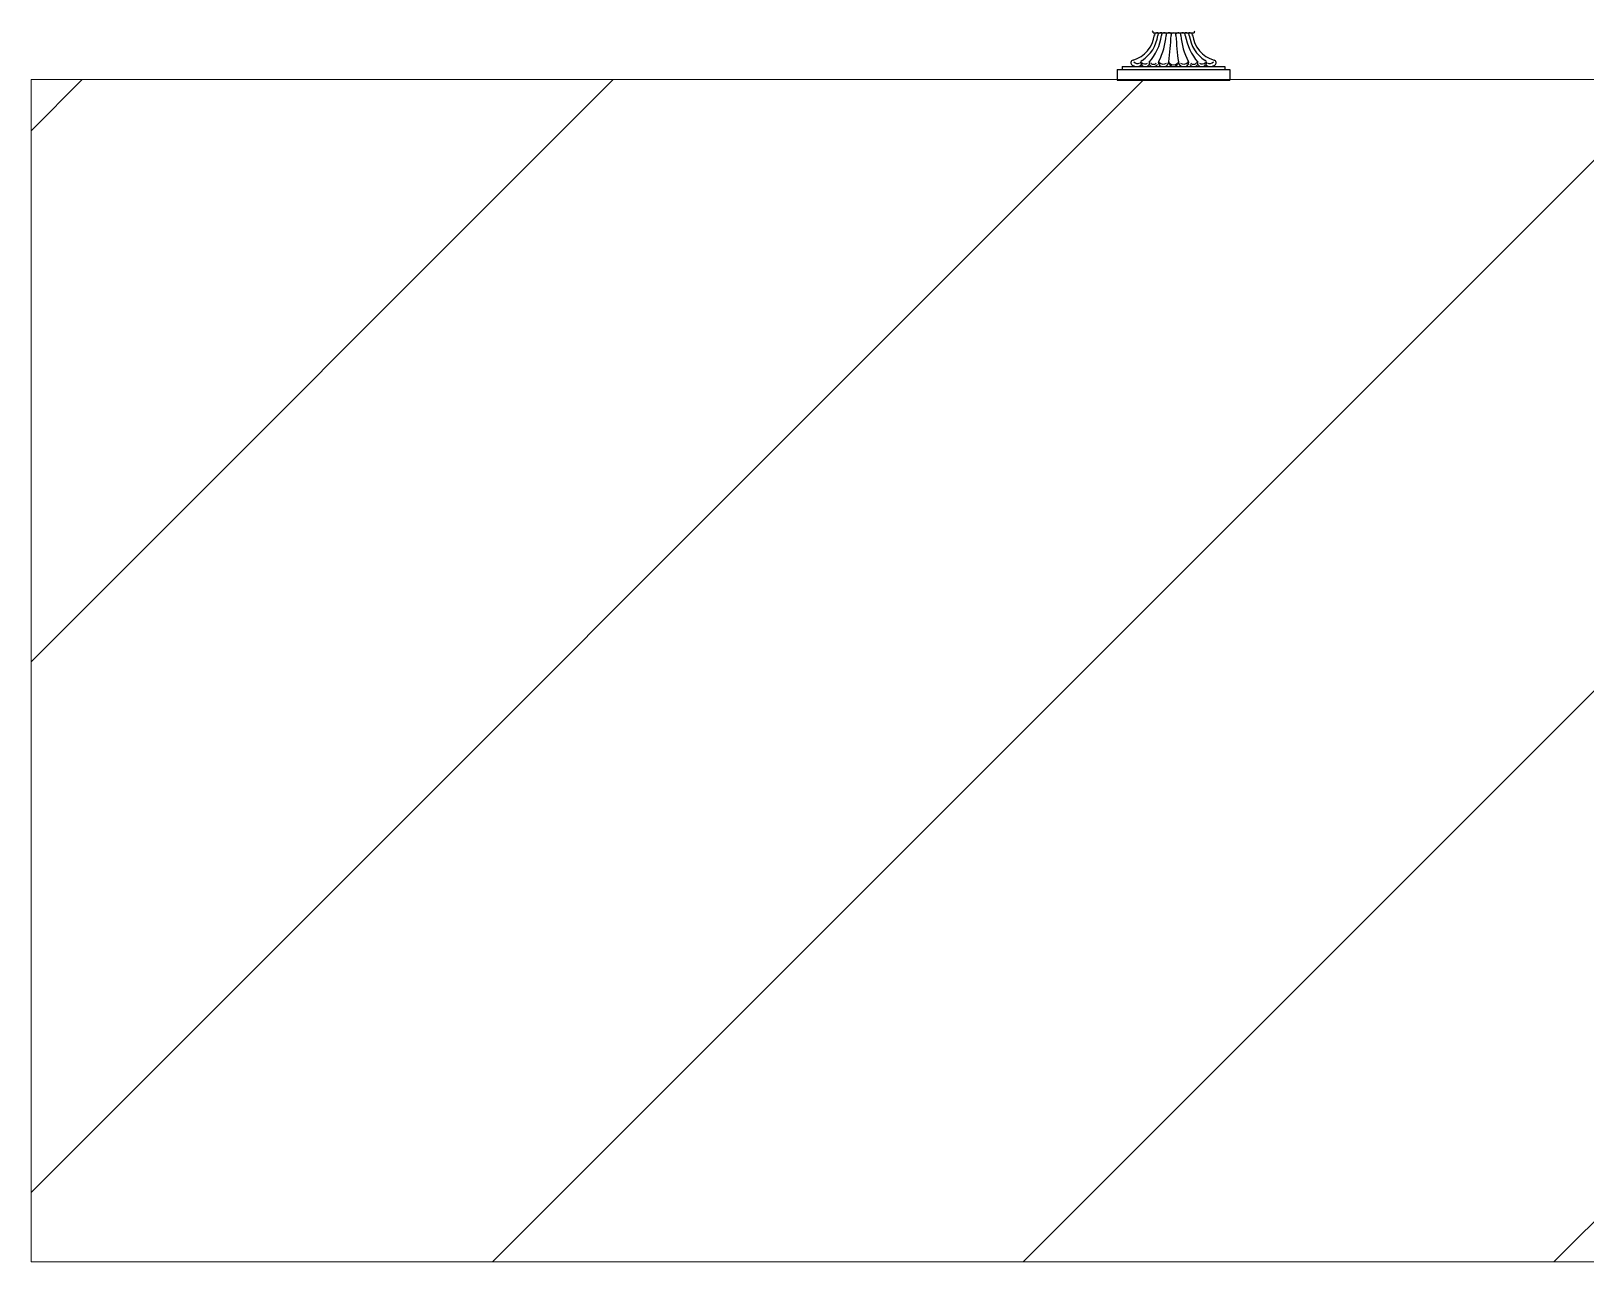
# Model space of a CAD drawing. Header units: millimetres. Extents: x 2391 to 3323, y 1596 to 2537.
# Drawn here: x 2390.58 to 2398.79, y 2451.05 to 2457.54 of the extents above; entities that cross this region are included whole.
import ezdxf

# ---------------------------------------------------------------- set-up
doc = ezdxf.new("R2010")
doc.units = ezdxf.units.MM
for name, color, linetype in [('exterior wall', 140, 'Continuous'), ('hatch', 50, 'Continuous'), ('plants', 250, 'Continuous')]:
    doc.layers.add(name, color=color, linetype=linetype)

# ---------------------------------------------------------------- blocks, each defined once
blk = doc.blocks.new('A$C55897DFD')
for p, q in [((382.6, 91.5), (461.9, 91.5)), ((313.5, 20.1), (531, 20.1)), ((313.5, 20.1), (313.5, 0)), ((323, 26.1), (521.5, 26.1)), ((323, 26.1), (323, 20.1)), ((496.1, 26.1), (521.5, 26.1)), ((521.5, 26.1), (521.5, 20.1)), ((521.5, 26.1), (521.5, 20.1)), ((521.5, 20.1), (531, 20.1)), ((531, 20.1), (531, 0)), ((531, 20.1), (531, 0)), ((313.5, 0), (531, 0))]:
    blk.add_line(p, q)
for centre, radius, start, end in [((380.2, 92.3), 2.56, 341.6123, 67.2329), ((390.4, 86.2), 5.11, 55.9345, 180.0041), ((397.6, 85.5), 5.91, 55.8972, 173.9103), ((404.4, 86.1), 5.38, 37.5, 180.2068), ((413, 86.4), 5.12, 23.6511, 182.8359), ((422.2, 86.8), 4.71, 352.7785, 187.2215), ((431.4, 86.1), 5.2, 1.0631, 152.45), ((439.5, 86), 5.42, 1.4758, 140.6791), ((446.8, 85.3), 6.04, 8.0049, 122.1875), ((453.7, 85.9), 5.52, 2.5006, 125.7971), ((464.3, 92.3), 2.56, 112.7671, 198.3877), ((464.3, 92.3), 2.56, 112.7671, 198.3877), ((328.1, 93.9), 57.6, 285.8911, 353.553), ((325.5, 94.3), 66.7, 302.4449, 353.0986), ((299.6, 100.7), 100.5, 318.6303, 351.6708), ((282.6, 94.6), 125.6, 332.3102, 356.1334), ((-90.4, 107.4), 508.4, 351.8495, 357.6112), ((925.2, 105.7), 498.6, 182.2423, 188.1532), ((561.9, 94.6), 125.6, 183.8666, 207.6898), ((550, 104), 106.5, 189.7085, 220.8976), ((519, 94.3), 66.7, 186.9014, 237.5551), ((516.3, 93.9), 57.6, 186.447, 254.1089), ((345.1, 33.3), 5.32, 103.082, 238.6958), ((352, 40.4), 8.45, 217.1329, 306.4098), ((363.9, 33.1), 5.48, 118.2626, 225.7852), ((367, 40.3), 9.02, 223.9772, 304.9178), ((382.4, 33.5), 7.43, 173.8905, 264.6736), ((383.4, 37.5), 7.09, 212.5836, 317.34), ((393, 33.9), 0.747, 141.7182, 193.907), ((400.4, 33.3), 7.22, 155.3867, 275.6297), ((402.4, 42.4), 11.5, 227.4907, 304.5955), ((402.7, 36.2), 10.3, 261.2746, 354.5963), ((423, 36.2), 10.2, 185.401, 265.7997), ((422.2, 39.9), 10.5, 226.503, 313.497), ((421.5, 36.2), 10.2, 274.2003, 352.7848), ((441.8, 36.2), 10.3, 185.4037, 278.7254), ((442.1, 42.4), 11.5, 235.4045, 312.5093), ((444.1, 33.3), 7.22, 264.3703, 24.6133), ((451.5, 33.9), 0.747, 346.093, 38.2818), ((461.1, 37.5), 7.09, 222.66, 327.4164), ((462.1, 33.5), 7.43, 275.3264, 6.1095), ((477.5, 40.3), 9.02, 235.0822, 316.0228), ((480.6, 33.1), 5.48, 314.2148, 61.7374), ((492.5, 40.4), 8.45, 233.5902, 322.8671), ((499.4, 33.3), 5.32, 301.3042, 76.918), ((350.9, 40.1), 14.2, 232.9029, 310.0303), ((367.2, 35.6), 9.61, 221.8227, 323.5613), ((383.3, 35.1), 9.18, 259.8014, 326.0335), ((461.2, 35.1), 9.18, 213.9665, 280.1986), ((477.2, 35.6), 9.61, 216.4387, 318.1773), ((493.6, 40.1), 14.2, 229.9697, 307.0971)]:
    blk.add_arc(centre, radius, start, end)
blk = doc.blocks.new('A$C2D995954')
blk.add_blockref('A$C55897DFD', (0, 0))

msp = doc.modelspace()

# ---------------------------------------------------------------- hatches: boundary and pattern name
at = {"layer": 'hatch', "lineweight": 13}
h = msp.add_hatch(dxfattribs=at)
h.set_pattern_fill('ANSI31', color=256, scale=0.624)
h.set_pattern_definition([(45, (-5486.6205, -3753.0897), (-1.40091995, 1.40091995), [])])
h.paths.add_polyline_path([(2409.2987, 2457.2851), (2390.5787, 2457.2851), (2390.5787, 2451.0451), (2496.6587, 2451.0451), (2496.6587, 2457.2851), (2472.3227, 2457.2851)])

# ---------------------------------------------------------------- linework, layer by layer
at = {"layer": 'exterior wall', "lineweight": 13}
for p, q in [((2409.2987, 2457.2851), (2390.5787, 2457.2851)), ((2390.5787, 2457.2851), (2390.5787, 2451.0451)), ((2390.5787, 2451.0451), (2496.6587, 2451.0451))]:
    msp.add_line(p, q, dxfattribs=at)

# ---------------------------------------------------------------- block references
at = {"layer": 'plants', "lineweight": 13, "xscale": 0.00273, "yscale": 0.00273, "zscale": 0.00273}
msp.add_blockref('A$C2D995954', (2395.4572, 2457.2828), dxfattribs=at)

doc.saveas('drawing.dxf')
